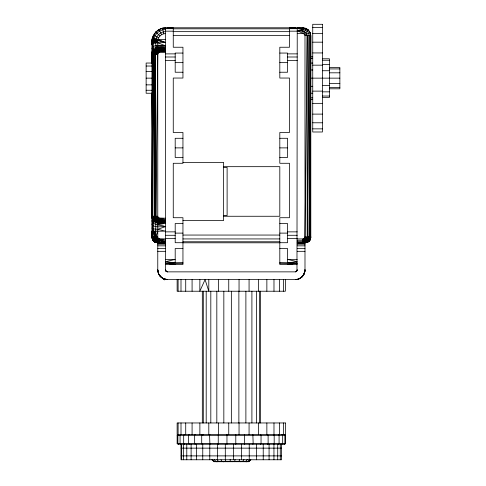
<?xml version="1.0" encoding="UTF-8"?>
<svg xmlns="http://www.w3.org/2000/svg" width="486" height="486" viewBox="0 0 486 486"><rect width="100%" height="100%" fill="white"/><g stroke="black" fill="none" stroke-linecap="round" stroke-linejoin="round"><path stroke-width="0.73" d="M151.954 218.074C152.665 224.72 161.06 223.311 165.513 222.078C161.65 221.604 156.85 223.353 153.655 220.371L152.908 218.992L152.732 216.264L153.655 54.317L156.905 51.893L159.706 50.909L157.768 54.317L157.768 216.264L155.344 216.914L154.858 216.264L154.919 54.317L154.682 216.264L154.876 217.133L159.706 220.51L165.513 220.942C160.981 222.224 152.106 223.196 151.954 216.264L152.732 54.317L152.318 53.077L152.732 51.413L155.757 48.867L165.513 48.509C160.781 47.859 152.349 47.069 151.954 53.873M180.992 291.229L181.005 279.608M297.238 242.8L306.514 242.593L309.096 241.099L309.849 239.72L309.849 238.517M297.238 242.563L303.756 242.8L307.201 242.368L309.849 240.041L310.366 236.992L310.803 35.527C310.718 31.365 307.213 27.86 303.051 27.781L165.513 27.781C158.284 27.763 151.875 34.081 151.954 41.34L151.954 236.992C152.136 243.869 160.823 243.425 165.513 242.8C160.848 242.301 152.215 244.148 151.954 236.992L151.954 231.178L165.513 231.178L157.768 229.289L153.655 228.93L151.954 228.08M154.858 216.264L155.429 53.703L156.905 51.893L156.261 50.21L156.431 49.451L158.157 48.509C150.703 48.387 151.359 58.387 151.978 63.399M152.798 239.464L152.391 236.992L151.978 237.089L152.732 239.896L154.858 242.022L157.768 242.8L154.846 241.937L153.655 241.099L152.908 239.72L152.841 231.178L152.325 236.992L152.312 218.275C150.277 212.996 157.762 221.956 159.706 221.695L165.513 221.835L158.752 222.078L156.431 221.13L153.928 219.982L152.391 218.475L151.954 216.264L152.732 54.317L152.732 216.264M199.874 279.608L199.819 291.229L205.074 279.608L208.798 291.229L208.798 279.608M306.441 29.172L308.215 30.363L309.795 32.732L310.354 35.527L309.169 239.161L308.744 241.032L307.911 241.937L303.051 242.563M304.424 34.154L308.531 30.047L305.846 28.783L303.051 28.231L297.238 28.559C301.751 29.099 308.962 29.379 309.078 35.527L307.328 237.605L305.852 239.416L303.051 240.394L303.246 238.912L303.999 238.608L304.989 236.992L307.176 35.527C306.933 30.533 300.67 31.238 297.238 30.685L303.793 33.741L304.989 35.527L304.989 236.992L307.911 237.879L309.169 239.161L310.803 236.992L310.803 35.527L304.989 35.527M158.63 37.78L157.768 40.581L157.768 48.509L155.247 49.11L153.266 50.884L152.537 54.317L151.978 54.219C152.993 46.443 151.365 59.833 152.027 63.399L151.954 54.317L153.655 50.21L153.388 40.873L152.312 44.129L152.148 39.639L157.829 39.986L165.513 42.549L157.768 40.581L151.954 41.34L152.385 37.951L158.011 39.402L165.513 42.549L155.757 42.871L153.655 43.363L152.312 44.129L151.954 44.87L152.379 39.542L153.467 35.12L158.63 37.78C159.991 35.284 162.664 33.631 165.513 33.589M154.931 221.191L157.768 222.078L157.768 236.992L155.344 237.642L154.858 236.992L154.931 231.178L154.876 237.861L159.706 241.238L165.513 241.67L157.592 242.714L155.429 242.21L157.768 242.8L154.858 242.022L157.986 242.8M165.513 48.509L159.706 48.545L154.876 49.353L154.007 50.277L153.57 52.154L154.846 53.43L157.768 54.317L155.897 216.264L154.007 218.093L153.588 219.672L153.655 231.178L152.732 236.992M297.238 243.577L304.989 243.577L304.989 269.924C305.074 275.082 300.494 279.711 295.306 279.608L167.451 279.608C162.275 279.693 157.701 275.088 157.768 269.924L157.768 243.577L165.513 243.577M165.513 29.482C160.252 29.518 155.38 33.285 154.032 38.376L155.812 40.648L155.818 49.031L155.344 49.129M165.513 27.781L165.513 269.924L165.914 271.097L167.451 271.862L295.306 271.862L296.97 270.902L297.238 27.781L303.051 28.231M163.794 33.783L162.5 28.121L165.513 28.139C157.112 28.012 151.261 36.298 152.312 44.129L152.452 41.085M226.962 434.581L226.962 444.265M235.795 444.265L235.795 434.581M304.825 271.704L304.989 269.924L303.653 274.833M304.765 237.757L306.326 240.242L306.496 241.099L305.852 242.405L306.545 242.587L304.594 242.8C307.96 241.736 306.915 242.763 309.096 241.099L309.169 240.4L308.732 241.056L304.977 242.8L308.069 241.846L310.019 239.896L310.803 236.992L304.989 236.992M304.795 271.808L304.989 269.924L304.254 273.63L302.845 275.993M159.706 50.909L159.505 52.397L157.592 52.561L153.655 54.317L152.47 53.618L151.978 54.219L152.871 51.309L156.899 48.904L156.206 48.722L157.792 48.509L154.858 49.286M159.706 51.054L159.505 52.397L165.513 52.379L159.706 51.054L165.513 51.042L159.706 50.702L156.431 49.451L153.266 50.884M154.858 236.992L155.757 231.178L155.757 221.713L153.655 220.371L152.483 218.566L151.978 216.264L157.768 216.264L158.157 217.315L159.706 218.761L165.513 219.544L159.706 219.636L165.513 220.942M303.756 242.8L309.096 241.099C310.445 240.54 311.271 233.347 310.366 239.203C309.382 241.542 306.976 242.605 304.576 242.8M304.455 273.089L304.989 269.924M234.647 461.7L235.054 459.519M157.986 222.078L156.431 221.13L156.261 220.377L156.899 218.688L154.682 216.264L153.655 54.317L154.013 52.488L153.71 51.352L152.871 51.309L152.306 52.998L152.349 40.065L152.312 44.129M152.391 52.105L151.954 54.317L157.768 54.317M295.306 271.862L296.436 271.492L297.238 269.924M310.354 35.527L310.366 236.992L310.773 237.089L309.849 240.041L309.047 239.956L308.732 238.79L309.096 236.992L309.078 35.527M151.954 52.026C151.99 48.576 155.757 47.822 157.768 45.769L165.513 45.842L157.768 42.738L156.826 40.605L157.1 39.166L154.961 39.67L153.655 43.363L154.906 40.696L155.757 42.871L156.826 40.605L157.768 40.581M151.954 216.592C152.325 223.408 160.757 222.667 165.513 222.078L158.266 221.798L157.95 220.784L158.995 218.026L165.513 218.202L156.431 219.514L153.971 218.232L156.261 220.377L157.95 220.784L159.706 220.51M152.343 237.247L154.007 238.82L159.706 242.423L165.513 242.563L158.752 242.8L157.95 241.512L158.995 238.754L165.513 238.93L156.431 240.242L153.971 238.96L155.897 236.992L157.768 231.178M246.293 461.317L246.214 461.7L242.277 461.481M152.355 52.591L151.978 54.317L152.343 54.061M310.275 239.288L310.773 236.992M217.278 461.36L217.206 461.7L215.857 461.7L215.984 461.402M296.472 271.455L296.047 271.71L297.238 270.016M218.25 434.581L218.25 444.265M244.501 444.265L244.501 434.581M158.752 242.8L155.253 242.137L153.655 241.099L153.971 238.96L156.261 241.099L157.95 241.512L159.706 241.238M151.954 48.922L152.312 47.634C155.52 43.637 161.249 45.836 165.513 45.842L155.757 47.409L157.768 47.847L165.513 47.944L157.768 47.106M152.871 51.309L152.89 52.688L153.655 54.317L154.123 52.634C157.257 49.566 161.145 48.412 165.513 49.639L158.266 51.279L156.431 51.066L153.57 52.154L152.47 53.618M151.96 41.012L152.379 39.542L151.954 41.34M152.483 218.566L153.321 216.264L154.876 217.133M158.266 242.52L153.655 241.099L152.483 239.288L152.902 237.915L153.321 236.992L154.876 237.861M159.706 49.268L158.266 48.788L153.971 50.41L157.95 49.797L165.513 49.639L159.706 48.91L165.513 48.746L158.266 48.788L157.95 49.797L158.752 52.701M308.732 238.79L303.051 242.484L304.491 242.52L304.807 241.512L303.999 238.608L305.165 238.748L309.096 236.992L310.275 237.727M309.169 240.4L308.732 241.056L309.849 240.041L310.773 237.089L310.366 239.203L309.849 239.72M297.092 270.666L297.225 270.161M217.315 461.402L217.206 461.7L218.348 461.506L217.206 461.7L217.424 461.36M221.646 461.481L223.372 461.7L223.511 461.317M153.783 35.278L152.148 39.633L152.312 38.236C153.461 37.568 153.187 40.636 154.512 40.715M209.897 434.581L209.588 435.353L209.897 444.265M252.854 444.265L253.163 443.493L252.854 434.581M303.793 33.741L306.016 28.37M238.802 461.7L239.622 459.762M153.406 237.539L152.908 238.644L151.978 237.089L152.902 240.041L155.344 242.18L152.732 239.896M216.027 461.36L215.857 461.7L216.398 461.36M152.647 40.982L154.032 38.376M158.266 51.279L156.237 54.086L155.556 54.317L155.897 216.264L158.266 219.308M297.238 241.67L303.051 241.67L306.514 237.223L307.201 236.992L307.176 35.527M303.051 240.394L303.999 238.608M202.133 434.581L201.708 435.353L201.708 443.493L202.133 444.265M260.618 444.265L261.043 443.493L261.043 435.353L260.618 434.581M216.07 461.317L215.857 461.7L216.355 461.317M305.852 239.416L309.096 236.992L309.849 238.644L309.047 239.956L306.496 241.099L303.051 241.67M152.89 52.688L153.71 51.352L156.261 50.21L153.928 52.166M242.49 461.7L243.972 459.373M154.846 53.43L156.431 51.066L154.013 52.488M304.491 240.035L306.326 240.242L307.911 237.879M195.165 434.581L194.643 435.353L194.643 443.493L195.165 444.265M267.586 444.265L268.114 443.493L268.114 435.353L267.586 434.581M217.497 461.317L217.206 461.7L217.643 461.22M309.096 241.099L310.019 239.896M189.188 434.581L188.574 435.353L188.574 443.493L189.188 444.265M273.569 444.265L274.183 443.493L274.183 435.353L273.569 434.581M157.585 218.026L158.157 217.315L156.206 216.507L156.899 218.688L157.585 218.026L158.995 218.026M158.157 242.8L156.206 242.587L156.899 242.405L156.261 241.099L156.431 240.242L158.157 238.043L157.768 236.992L151.954 236.992L152.312 231.178L152.361 234.811M245.485 461.7L247.362 459.373M184.358 434.581L183.672 435.353L183.672 443.493L184.358 444.265M278.399 444.265L279.079 443.493L279.079 435.353L278.399 434.581M247.587 461.7L249.555 459.586M180.81 434.581L180.075 435.353L180.075 443.493L180.81 444.265M281.947 444.265L282.676 443.493L282.676 435.353L281.947 434.581M211.829 459.586L213.943 461.7L248.771 461.7L250.831 459.586M178.641 434.581L177.876 435.353L177.876 443.493L178.641 444.265M284.116 444.265L284.875 443.493L284.875 435.353L284.116 434.581M250.77 459.586L248.771 461.7M284.845 434.581L285.616 435.353L285.616 443.493L284.845 444.265L177.912 444.265L177.135 443.493L177.135 435.353L177.912 434.581M308.531 30.047L308.215 30.363L305.846 28.783L297.238 28.559M301.484 277.378L304.254 273.63L302.152 276.771L300.36 278.186M309.169 239.161L306.496 241.099L308.78 240.898L306.326 241.858L304.807 241.512M232.727 461.317L232.253 461.7L230.388 461.481M308.744 241.032L309.43 240.485L307.893 242.022L304.989 242.8L307.893 242.022M221.95 461.475L223.76 461.396M155.812 40.648L156.875 39.87L157.768 42.738M154.961 39.67L156.067 38.898C157.172 34.713 161.182 31.608 165.513 31.578M222.005 461.445L223.372 461.7L223.852 461.36M297.25 279.414L299.012 278.873L302.152 276.771L298.598 279.031M239.665 461.506L240.843 461.7L241.433 461.317M153.655 50.21L155.757 48.867M152.841 219.101L151.978 216.361L152.391 216.264L152.483 217.005L151.978 216.361L152.343 217.57M156.036 239.653L154.846 237.879L156.237 237.223L157.792 237.247M306.326 240.242L308.829 239.142M203.537 434.581L201.708 435.353L203.701 434.581M304.844 34.785L310.208 32.562L309.801 32.732M232.988 461.402L230.528 461.445M155.757 48.582L157.768 47.847M239.75 461.475L241.676 461.402M157.768 229.289L165.513 226.628C161.34 224.66 155.411 225.978 152.312 222.053L151.954 220.632M306.854 242.301L307.31 242.222L305.852 242.405L307.577 241.858M158.266 221.798C155.727 222.564 153.327 220.444 152.312 218.275M157.95 220.784L154.846 221.209L153.588 219.672M157.95 241.512L154.846 241.937L152.391 239.203L151.978 236.992L152.483 239.288M218.925 461.402L221.075 461.402M295.713 271.771L296.041 271.698M242.356 461.445L247.028 461.7L246.402 461.317M303.051 29.5L297.238 30.685L303.051 30.746M226.622 461.402L228.906 461.445M152.902 217.187L154.013 220.298L153.655 220.371L156.431 221.13L153.321 219.757M153.655 241.099L156.431 241.858L153.588 240.4M295.306 279.608L299.012 278.873M233.62 461.451L238.14 461.445M157.768 224.745L165.513 223.293L157.768 223.177M155.125 49.232L156.899 48.904M155.897 242.301L154.858 242.022M160.872 28.747L162.579 28.467M305.852 242.405L307.498 242.137M279.808 262.798L297.238 263.151L287.554 264.493L292.772 264.117M227.648 461.7L229.064 461.506M304.965 242.8L306.545 242.587L304.491 242.52M236.342 461.317L236.785 461.7L236.135 461.402L238.505 461.481M225.972 461.463L223.372 461.7L225.194 461.469M223.372 461.7L225.844 461.433M156.206 48.722L158.995 48.509M235.485 461.451L230.771 461.445M297.238 238.93L303.246 238.912L303.051 240.266L297.238 240.266M158.995 242.8L165.513 242.8M157.768 48.236L165.513 47.944M169.985 264.117L175.197 264.499L165.513 263.151L182.949 262.798M165.513 226.628C161.218 226.3 155.957 228.128 152.312 225.024L151.954 224.064M166.923 27.945L173.265 27.781L173.265 47.245L182.949 47.245L182.949 78.046L173.265 78.046L173.265 132.484L182.949 132.484L182.949 163.284L173.265 163.284L173.265 217.716L182.949 217.716L182.949 264.499L165.513 264.499M312.735 27.429L322.425 27.429M165.513 28.68L173.265 28.68M289.492 28.68L297.238 28.68M173.265 28.82L289.492 28.82M165.513 31.171L173.265 31.171M289.492 31.171L297.238 31.171M173.265 31.651L289.492 31.651M312.735 33.504L322.425 33.504M297.238 33.589L303.051 33.589L303.051 27.781L305.147 28.528M173.265 35.527L289.492 35.527M158.011 39.402L165.513 39.402M312.735 42.179L322.425 42.179M312.735 52.938L322.425 52.938M182.949 53.059L175.197 53.059L175.197 72.238L182.949 72.238M279.808 53.059L287.554 53.059L287.554 72.238L279.808 72.238M165.513 53.879L175.197 53.879M287.554 53.879L297.238 53.879M310.803 56.838L312.735 56.838M165.513 56.996L175.197 56.996M287.554 56.996L297.238 56.996M310.803 58.46L312.735 58.46M322.425 58.776L329.399 58.776L329.399 97.516L322.425 97.516M322.425 60.246L329.399 60.246M165.513 60.416L175.197 60.416M287.554 60.416L297.238 60.416M175.197 62.645L182.949 62.645M279.808 62.645L287.554 62.645M152.537 63.034L146.14 63.034L146.14 93.251L152.537 93.251M310.803 63.077L312.735 63.077M322.425 64.45L329.399 64.45M312.735 65.167L322.425 65.167M146.14 66.029L152.537 66.029M329.399 67.493L339.86 67.493L339.86 88.798L329.399 88.798M329.399 68.921L339.86 68.921M310.803 69.99L312.735 69.99M322.425 70.731L329.399 70.731M146.14 71.424L152.537 71.424M329.399 72.815L339.86 72.815M146.14 78.143L152.537 78.143M310.803 78.143L339.86 78.143M329.399 83.471L339.86 83.471M146.14 84.868L152.537 84.868M322.425 85.56L329.399 85.56M310.803 86.301L312.735 86.301M329.399 87.371L339.86 87.371M146.14 90.262L152.537 90.262M312.735 91.125L322.425 91.125M322.425 91.842L329.399 91.842M310.803 93.215L312.735 93.215M322.425 96.04L329.399 96.04M310.803 97.832L312.735 97.832M310.803 99.454L312.735 99.454M312.735 103.354L322.425 103.354M312.735 114.113L322.425 114.113M312.735 122.782L322.425 122.782M312.735 128.863L322.425 128.863M182.949 138.291L175.197 138.291L175.197 157.47L182.949 157.47M279.808 138.291L287.554 138.291L287.554 157.47L279.808 157.47M175.197 147.884L182.949 147.884M279.808 147.884L287.554 147.884M182.949 162.409L223.627 162.409L223.627 220.523L182.949 220.523M223.627 166.674L279.808 166.674L279.808 216.264L223.627 216.264M223.627 167.445L227.114 167.445L227.114 215.486L223.627 215.486M182.949 223.53L175.197 223.53L175.197 242.708L182.949 242.708M279.808 223.53L287.554 223.53L287.554 242.708L279.808 242.708M165.513 231.865L175.197 231.865M287.554 231.865L297.238 231.865M175.197 233.116L182.949 233.116M279.808 233.116L287.554 233.116M182.949 235.054L279.808 235.054M165.513 235.285L175.197 235.285M287.554 235.285L297.238 235.285M165.513 238.401L175.197 238.401M287.554 238.401L297.238 238.401M182.949 238.93L279.808 238.93M182.949 241.767L279.808 241.767M182.949 242.8L279.808 242.8M157.768 244.166L165.513 244.166M297.238 244.166L304.989 244.166M157.768 245.849L165.513 245.849M297.238 245.849L304.989 245.849M157.768 248.358L165.513 248.358M297.238 248.358L304.989 248.358M182.949 248.516L175.197 248.516L175.197 262.798L165.513 261.687L175.197 259.409L165.513 259.409M279.808 248.516L287.554 248.516L287.554 262.798L297.238 261.687L287.554 259.409L297.238 259.409M157.768 251.329L165.513 251.329M297.238 251.329L304.989 251.329M165.513 263.151L182.949 263.151M279.808 263.151L297.238 263.151M297.238 264.499L279.808 264.499L279.808 217.716L289.492 217.716L289.492 163.284L279.808 163.284L279.808 132.484L289.492 132.484L289.492 78.046L279.808 78.046L279.808 47.245L289.492 47.245L289.492 27.781L295.834 27.945M177.135 435.353L285.616 435.353M177.135 443.493L285.616 443.493M181.011 448.141L281.582 448.141M181.011 455.886L281.582 455.886M155.757 231.178L155.897 236.992L157.585 238.748L158.995 238.754L159.706 239.489L165.513 240.266L159.706 240.363L165.513 241.67M156.206 216.507L157.792 216.519M158.752 222.078L155.429 221.482L157.768 222.078M156.206 242.587L157.585 242.708L155.429 242.21M155.757 45.441L157.768 45.769M153.928 219.982L156.261 220.377L152.908 218.992M153.928 240.71L156.261 241.099L152.908 239.72M242.374 461.414L244.081 461.7L243.905 461.317M164.116 279.019L167.451 279.608L162.5 278.247M167.451 279.608L163.746 278.873L160.945 277.099M156.899 218.688L154.007 218.093L153.321 216.264M154.846 221.209L156.905 221.683M154.846 241.937L156.905 242.405M239.78 461.445L240.843 461.7M165.659 270.605L165.513 269.924L166.485 271.595L167.451 271.862M157.585 48.6L158.266 48.788M165.677 270.708L165.513 269.924L165.775 270.89L167.263 271.85M155.556 236.992L158.995 238.754M156.51 238.176L155.429 237.605L156.905 239.416L154.007 238.82L153.321 236.992M219.143 461.317L219.781 461.7M236.287 461.36L236.785 461.7M154.846 237.879L156.905 239.416L156.206 237.235M153.321 240.485L154.007 241.032L152.902 237.915M243.614 461.317L244.081 461.7L243.899 461.36M243.693 461.36L244.081 461.7L243.838 461.402M155.751 31.93L159.937 35.964M156.905 51.893L157.986 53.551M155.344 237.642L154.682 236.992L153.655 231.178M243.772 461.396L244.081 461.7M212.443 459.586L214.49 461.7M157.1 39.166L157.829 39.986L157.051 40.593L157.768 42.549M214.247 459.586L216.1 461.7M159.596 275.586C171.613 284.99 158.977 276.54 158.643 273.946M166.018 271.188L165.914 271.097M216.975 459.373L218.67 461.7M161.704 34.591L158.849 29.531M220.996 459.762L222.035 461.7M157.585 238.748L158.266 240.035M225.389 459.762L225.99 461.7M153.71 219.229L154.007 220.304M157.768 269.924L158.503 273.63L160.605 276.771L158.503 273.63L157.768 269.924L158.035 272.19M151.978 216.264L152.391 218.475M155.945 31.778L156.006 32.179M151.954 231.178L152.337 236.263M230.145 459.519L230.285 461.7M153.57 52.154L153.655 54.317M152.361 130.752L152.161 92.911L152.361 127.721M152.057 92.911L152.361 204.91M309.849 238.644L309.849 240.041M303.051 238.93L303.051 242.8M285.367 279.608L285.379 291.229L177.135 291.229L177.135 279.608M283.405 279.608L283.405 291.229M283.405 422.96L283.405 434.581M281.582 444.265L281.582 459.762L181.011 459.762L181.011 444.265M280.276 444.265L280.276 459.762M279.565 279.608L279.565 291.229M279.565 422.96L279.565 434.581M277.713 444.265L277.713 459.762M273.983 279.608L273.983 291.229M273.983 422.96L273.983 434.581M273.946 444.265L273.946 459.762M269.074 444.265L269.074 459.762M266.863 279.608L266.863 291.229M266.863 422.96L266.863 434.581M263.23 444.265L263.23 459.762M260.435 291.229L260.435 422.96M259.439 291.229L259.439 422.96M258.455 279.608L258.455 291.229M258.455 422.96L258.455 434.581M256.559 444.265L256.559 459.762M256.529 291.229L256.529 422.96M251.906 291.229L251.906 422.96M249.239 444.265L249.239 459.762M249.069 279.608L249.069 291.229M249.069 422.96L249.069 434.581M245.886 291.229L245.886 422.96M241.451 444.265L241.451 459.762M239.045 279.608L239.045 291.229M239.045 422.96L239.045 434.581M238.875 291.229L238.875 422.96M233.408 444.265L233.408 459.762M231.348 291.229L231.348 422.96M228.748 279.608L228.748 291.229M228.748 422.96L228.748 434.581M225.304 444.265L225.304 459.762M223.833 291.229L223.833 422.96M218.542 279.608L218.542 291.229M218.542 422.96L218.542 434.581M217.364 444.265L217.364 459.762M216.823 291.229L216.823 422.96M210.815 291.229L210.815 422.96M209.788 444.265L209.788 459.762M208.798 422.96L208.798 434.581M206.198 291.229L206.198 422.96M203.306 291.229L203.306 422.96M202.765 444.265L202.765 459.762M202.322 291.229L202.322 422.96M199.874 422.96L199.874 434.581M196.49 444.265L196.49 459.762M192.085 279.608L192.085 291.229M192.085 422.96L192.085 434.581M191.113 444.265L191.113 459.762M186.782 444.265L186.782 459.762M185.719 279.608L185.719 291.229M185.719 422.96L185.719 434.581M183.605 444.265L183.605 459.762M181.661 444.265L181.661 459.762M181.005 422.96L181.005 434.581M178.107 279.608L178.107 291.229M178.107 422.96L178.107 434.581M159.706 48.509L159.706 52.379M159.706 218.202L159.706 222.078M159.706 238.93L159.706 242.8M159.706 221.738L159.505 222.078L159.706 221.774M159.706 242.465L159.505 242.8L159.706 242.502M246.408 461.396L246.214 461.7L247.028 461.7L246.432 461.36M322.425 24.3L312.735 24.3L312.735 131.992L322.425 131.992L322.425 24.3M285.379 422.96L177.135 422.96L177.135 434.581L285.367 434.581L285.367 422.96"/></g></svg>
